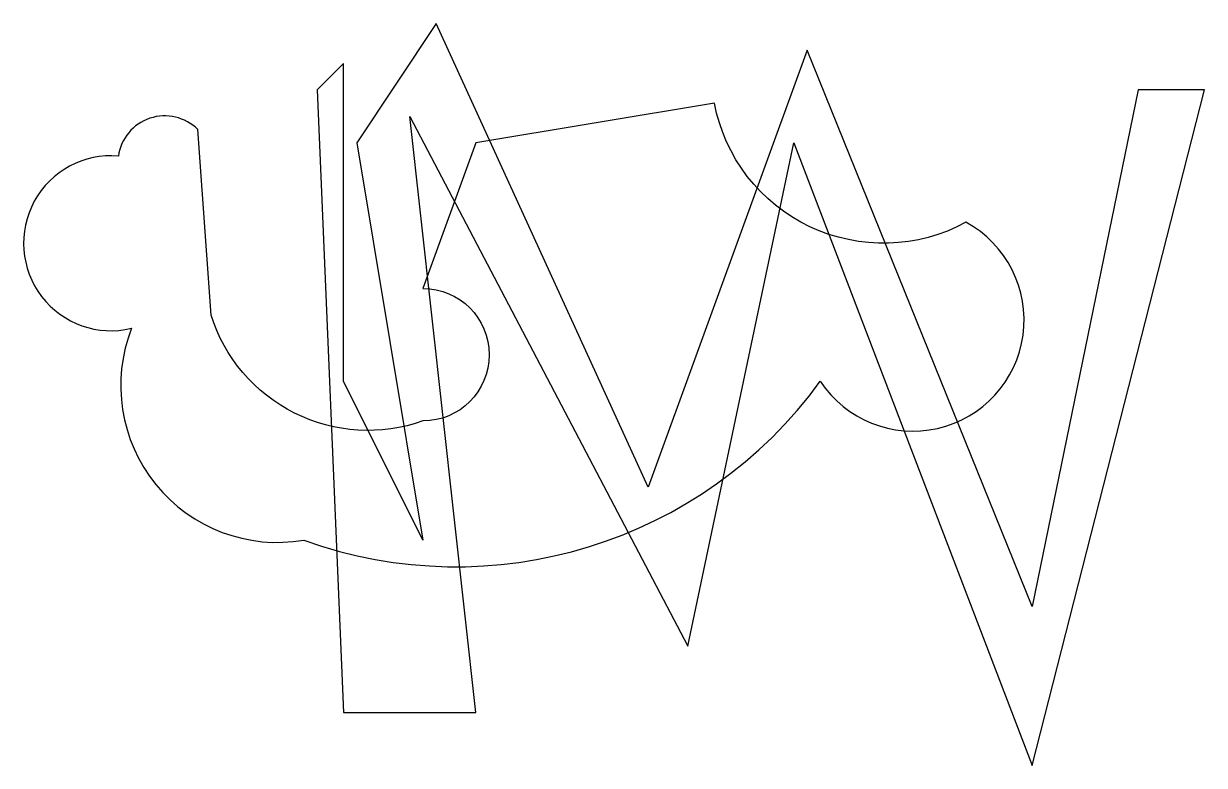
# Model space of a CAD drawing. Extents: x -17.2 to 72, y -25 to 31.
import ezdxf

# ---------------------------------------------------------------- set-up
doc = ezdxf.new("R2010")
doc.units = 0
doc.header["$MEASUREMENT"] = 0

msp = doc.modelspace()

# ---------------------------------------------------------------- linework, layer by layer
at = {"color": 3, "true_color": 0x00ff00}
msp.add_lwpolyline([(5, 26), (7, -21), (17, -21), (12, 24), (33, -16), (41, 22), (59, -25), (72, 26), (67, 26), (59, -13), (42, 29), (30, -4), (14, 31), (8, 22), (13, -8), (7, 4), (7, 28), (5, 26)], dxfattribs=at)
at = {"color": 2, "true_color": 0xffff00}
msp.add_lwpolyline([(-9, 8, 0.583821), (4, -8, 0.333333), (43, 4, 1.280776), (54, 16, -0.508526), (35, 25), (17, 22), (13, 11, -1), (13, 1, -0.424904), (-3, 9), (-4, 23, 0.618034), (-10, 21, 1.174592), (-9, 8)], format="xyb", dxfattribs=at)

doc.saveas('drawing.dxf')
